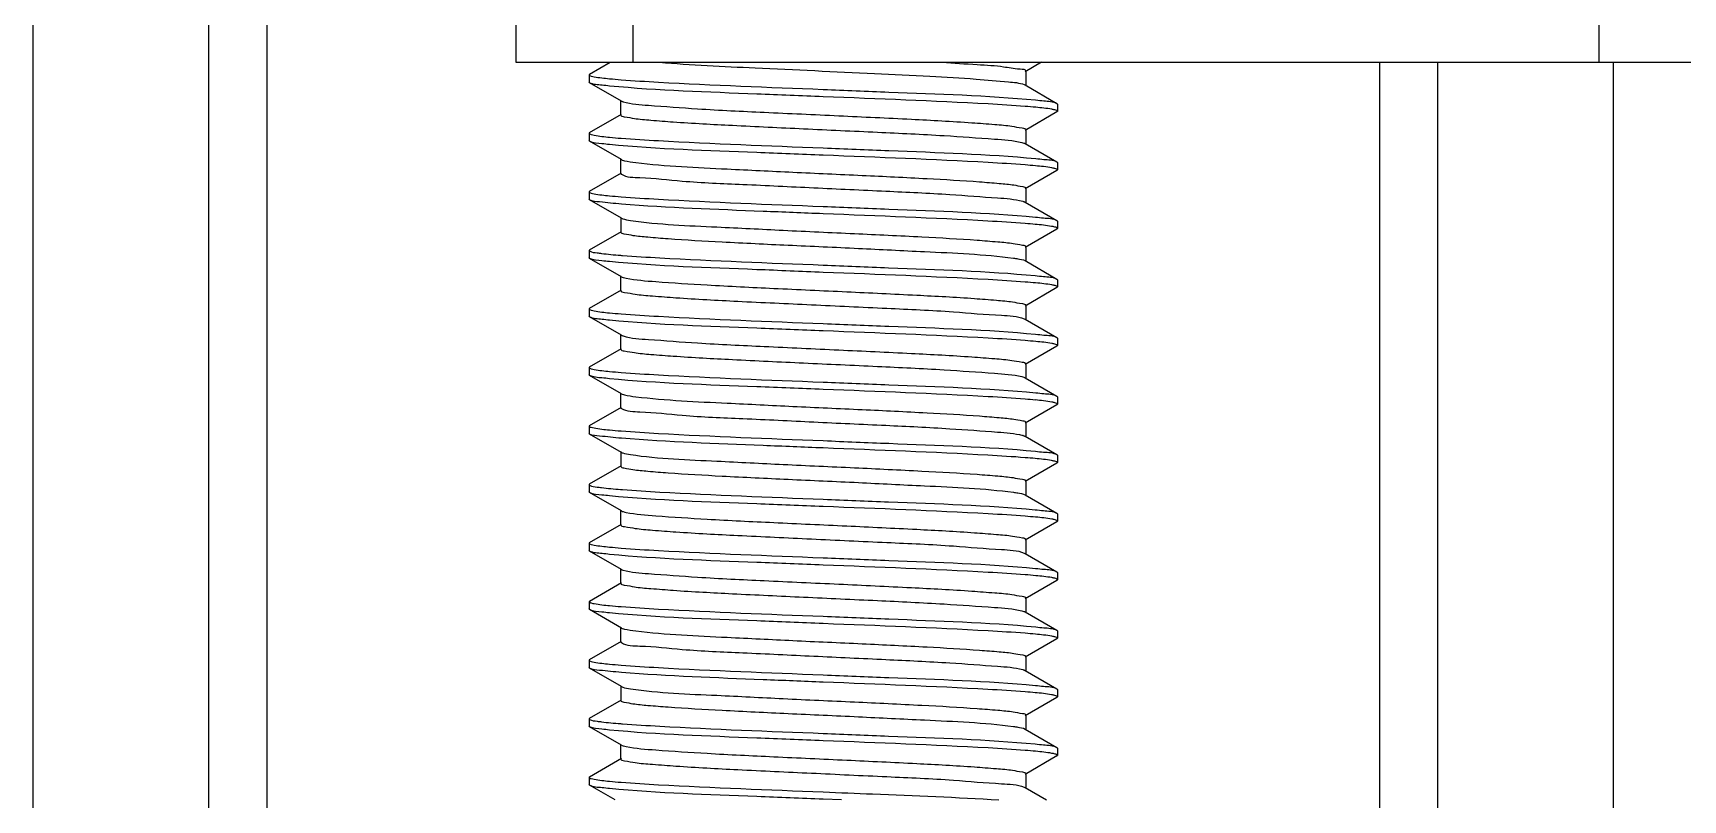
# Model space of a CAD drawing. Extents: x 1031190 to 1725648, y 733081 to 1571294.
# Drawn here: x 1156723.5 to 1157184.5, y 1235524.9 to 1235739.2 of the extents above; entities that cross this region are included whole.
import ezdxf

# ---------------------------------------------------------------- set-up
doc = ezdxf.new("R2010")
doc.units = 0
doc.header["$LTSCALE"] = 1000
doc.header["$MEASUREMENT"] = 0

msp = doc.modelspace()

# ---------------------------------------------------------------- linework, layer by layer
for p, q in [((1156858.43, 1238445.87), (1156858.43, 1235730.96)), ((1156891.14, 1238445.87), (1156891.14, 1235730.96)), ((1157161, 1238445.87), (1157161, 1235730.96)), ((1156788.92, 1235403.86), (1156788.92, 1236292.77)), ((1156723.5, 1236051.14), (1156723.5, 1235437.38)), ((1156772.57, 1236051.14), (1156772.57, 1235437.38)), ((1156858.43, 1235730.96), (1157193.71, 1235730.96)), ((1156879.03, 1235727.67), (1156884.73, 1235730.96)), ((1157005.28, 1235730.96), (1157000.69, 1235728.3)), ((1157099.67, 1235730.96), (1157099.67, 1235403.86)), ((1157116.02, 1235437.38), (1157116.02, 1235730.96)), ((1157165.09, 1235437.38), (1157165.09, 1235730.96)), ((1156879.03, 1235727.67), (1156878.88, 1235727.49)), ((1156878.88, 1235727.49), (1156878.88, 1235725.44)), ((1156879.03, 1235725.26), (1156878.88, 1235725.44)), ((1156887.91, 1235720.12), (1156879.03, 1235725.26)), ((1157000.48, 1235724.72), (1157000.69, 1235724.63)), ((1157000.69, 1235724.63), (1157009.56, 1235719.49)), ((1157000.86, 1235728.51), (1157000.86, 1235724.42)), ((1156887.73, 1235716.24), (1156887.73, 1235720.33)), ((1157009.56, 1235719.49), (1157009.72, 1235719.31)), ((1157009.72, 1235719.31), (1157009.72, 1235717.26)), ((1156879.03, 1235711.31), (1156887.91, 1235716.45)), ((1157009.56, 1235717.09), (1157000.69, 1235711.95)), ((1157009.56, 1235717.09), (1157009.72, 1235717.27)), ((1156879.03, 1235711.31), (1156878.88, 1235711.13)), ((1156878.88, 1235711.13), (1156878.88, 1235709.09)), ((1157000.86, 1235712.15), (1157000.86, 1235708.06)), ((1156879.03, 1235708.91), (1156878.88, 1235709.09)), ((1156887.91, 1235703.77), (1156879.03, 1235708.91)), ((1157000.69, 1235708.27), (1157009.56, 1235703.13)), ((1156887.73, 1235699.89), (1156887.73, 1235703.98)), ((1156887.91, 1235703.77), (1156888.16, 1235703.66)), ((1157009.56, 1235703.13), (1157009.72, 1235702.95)), ((1157009.56, 1235700.73), (1157009.72, 1235700.91)), ((1157009.72, 1235702.95), (1157009.72, 1235700.91)), ((1156879.03, 1235694.96), (1156887.91, 1235700.09)), ((1157009.56, 1235700.73), (1157000.69, 1235695.59)), ((1156879.03, 1235694.96), (1156878.88, 1235694.78)), ((1156878.88, 1235694.78), (1156878.88, 1235692.73)), ((1156879.03, 1235692.55), (1156878.88, 1235692.73)), ((1156887.91, 1235687.41), (1156879.03, 1235692.55)), ((1157000.69, 1235691.92), (1157009.56, 1235686.78)), ((1157000.86, 1235695.8), (1157000.86, 1235691.71)), ((1156887.73, 1235687.62), (1156887.73, 1235683.53)), ((1156879.03, 1235678.6), (1156887.91, 1235683.74)), ((1157009.56, 1235684.37), (1157000.69, 1235679.24)), ((1157009.56, 1235686.78), (1157009.72, 1235686.6)), ((1157009.56, 1235684.37), (1157009.72, 1235684.56)), ((1157009.72, 1235686.6), (1157009.72, 1235684.55)), ((1156879.03, 1235678.6), (1156878.88, 1235678.42)), ((1156878.88, 1235678.42), (1156878.88, 1235676.38)), ((1157000.86, 1235679.44), (1157000.86, 1235675.35)), ((1156879.03, 1235676.2), (1156878.88, 1235676.38)), ((1156887.91, 1235671.06), (1156879.03, 1235676.2)), ((1157000.69, 1235675.56), (1157009.56, 1235670.42)), ((1156887.73, 1235667.18), (1156887.73, 1235671.27)), ((1157009.56, 1235670.42), (1157009.72, 1235670.24)), ((1157009.72, 1235670.24), (1157009.72, 1235668.2)), ((1156879.03, 1235662.24), (1156887.91, 1235667.38)), ((1157009.56, 1235668.02), (1157000.69, 1235662.88)), ((1157009.56, 1235668.02), (1157009.72, 1235668.2)), ((1156879.03, 1235662.24), (1156878.88, 1235662.07)), ((1156878.88, 1235662.07), (1156878.88, 1235660.02)), ((1156879.03, 1235659.84), (1156878.88, 1235660.02)), ((1156887.91, 1235654.7), (1156879.03, 1235659.84)), ((1157000.86, 1235663.09), (1157000.86, 1235659)), ((1156887.73, 1235650.82), (1156887.73, 1235654.91)), ((1157000.48, 1235659.3), (1157000.69, 1235659.21)), ((1157000.69, 1235659.21), (1157009.56, 1235654.07)), ((1156879.03, 1235645.89), (1156887.91, 1235651.03)), ((1157009.56, 1235651.66), (1157000.69, 1235646.53)), ((1157009.56, 1235654.07), (1157009.72, 1235653.89)), ((1157009.56, 1235651.66), (1157009.72, 1235651.85)), ((1157009.72, 1235653.89), (1157009.72, 1235651.84)), ((1156879.03, 1235645.89), (1156878.88, 1235645.71)), ((1156878.88, 1235645.71), (1156878.88, 1235643.67)), ((1157000.86, 1235646.73), (1157000.86, 1235642.64)), ((1156879.03, 1235643.49), (1156878.88, 1235643.67)), ((1156887.91, 1235638.35), (1156879.03, 1235643.49)), ((1157000.69, 1235642.85), (1157009.56, 1235637.71)), ((1156887.73, 1235634.47), (1156887.73, 1235638.56)), ((1156887.91, 1235638.35), (1156888.16, 1235638.24)), ((1157009.56, 1235637.71), (1157009.72, 1235637.53)), ((1157009.72, 1235637.53), (1157009.72, 1235635.49)), ((1156879.03, 1235629.53), (1156887.91, 1235634.67)), ((1157009.56, 1235635.31), (1157000.69, 1235630.17)), ((1157009.56, 1235635.31), (1157009.72, 1235635.49)), ((1156879.03, 1235629.53), (1156878.88, 1235629.36)), ((1156878.88, 1235629.36), (1156878.88, 1235627.31)), ((1156879.03, 1235627.13), (1156878.88, 1235627.31)), ((1156887.91, 1235621.99), (1156879.03, 1235627.13)), ((1157000.86, 1235630.38), (1157000.86, 1235626.29)), ((1157000.69, 1235626.5), (1157009.56, 1235621.36)), ((1156879.03, 1235613.18), (1156887.91, 1235618.32)), ((1156887.73, 1235622.2), (1156887.73, 1235618.11)), ((1157009.56, 1235618.95), (1157000.69, 1235613.82)), ((1157009.56, 1235621.36), (1157009.72, 1235621.18)), ((1157009.56, 1235618.95), (1157009.72, 1235619.13)), ((1157009.72, 1235621.18), (1157009.72, 1235619.13)), ((1157000.86, 1235614.02), (1157000.86, 1235609.93)), ((1156879.03, 1235613.18), (1156878.88, 1235613)), ((1156878.88, 1235613), (1156878.88, 1235610.96)), ((1156879.03, 1235610.78), (1156878.88, 1235610.96)), ((1156887.91, 1235605.64), (1156879.03, 1235610.78)), ((1157000.69, 1235610.14), (1157009.56, 1235605)), ((1156887.73, 1235601.76), (1156887.73, 1235605.85)), ((1157009.56, 1235605), (1157009.72, 1235604.82)), ((1157009.72, 1235604.82), (1157009.72, 1235602.78)), ((1156879.03, 1235596.82), (1156887.91, 1235601.96)), ((1157009.56, 1235602.6), (1157000.69, 1235597.46)), ((1157009.56, 1235602.6), (1157009.72, 1235602.78)), ((1156879.03, 1235596.82), (1156878.88, 1235596.65)), ((1156878.88, 1235596.65), (1156878.88, 1235594.6)), ((1157000.86, 1235597.67), (1157000.86, 1235593.58)), ((1156879.03, 1235594.42), (1156878.88, 1235594.6)), ((1156887.91, 1235589.28), (1156879.03, 1235594.42)), ((1157000.48, 1235593.88), (1157000.69, 1235593.79)), ((1157000.69, 1235593.79), (1157009.56, 1235588.65)), ((1156887.73, 1235585.4), (1156887.73, 1235589.49)), ((1157009.56, 1235586.24), (1157000.69, 1235581.11)), ((1157009.56, 1235588.65), (1157009.72, 1235588.47)), ((1157009.56, 1235586.24), (1157009.72, 1235586.42)), ((1157009.72, 1235588.47), (1157009.72, 1235586.42)), ((1156879.03, 1235580.47), (1156887.91, 1235585.61)), ((1157000.86, 1235581.31), (1157000.86, 1235577.22)), ((1156879.03, 1235580.47), (1156878.88, 1235580.29)), ((1156878.88, 1235580.29), (1156878.88, 1235578.25)), ((1156879.03, 1235578.07), (1156878.88, 1235578.25)), ((1156887.91, 1235572.93), (1156879.03, 1235578.07)), ((1157000.69, 1235577.43), (1157009.56, 1235572.29)), ((1156887.73, 1235569.05), (1156887.73, 1235573.14)), ((1156887.91, 1235572.93), (1156888.16, 1235572.81)), ((1157009.56, 1235572.29), (1157009.72, 1235572.11)), ((1157009.72, 1235572.11), (1157009.72, 1235570.07)), ((1156879.03, 1235564.11), (1156887.91, 1235569.25)), ((1157009.56, 1235569.89), (1157000.69, 1235564.75)), ((1157009.56, 1235569.89), (1157009.72, 1235570.07)), ((1156879.03, 1235564.11), (1156878.88, 1235563.94)), ((1156878.88, 1235563.94), (1156878.88, 1235561.89)), ((1157000.86, 1235564.96), (1157000.86, 1235560.87)), ((1156879.03, 1235561.71), (1156878.88, 1235561.89)), ((1156887.91, 1235556.57), (1156879.03, 1235561.71)), ((1157000.69, 1235561.08), (1157009.56, 1235555.94)), ((1156887.73, 1235556.78), (1156887.73, 1235552.69)), ((1157009.56, 1235553.53), (1157000.69, 1235548.4)), ((1157009.56, 1235555.94), (1157009.72, 1235555.76)), ((1157009.56, 1235553.53), (1157009.72, 1235553.71)), ((1157009.72, 1235555.76), (1157009.72, 1235553.71)), ((1156879.03, 1235547.76), (1156887.91, 1235552.9)), ((1156879.03, 1235547.76), (1156878.88, 1235547.58)), ((1156878.88, 1235547.58), (1156878.88, 1235545.54)), ((1156879.03, 1235545.36), (1156878.88, 1235545.54)), ((1156887.91, 1235540.22), (1156879.03, 1235545.36)), ((1157000.69, 1235544.72), (1157009.56, 1235539.58)), ((1157000.86, 1235548.6), (1157000.86, 1235544.51)), ((1156887.73, 1235536.34), (1156887.73, 1235540.43)), ((1157009.56, 1235539.58), (1157009.72, 1235539.4)), ((1156879.03, 1235531.4), (1156887.91, 1235536.54)), ((1157009.56, 1235537.18), (1157000.69, 1235532.04)), ((1157009.56, 1235537.18), (1157009.72, 1235537.36)), ((1157009.72, 1235539.4), (1157009.72, 1235537.36)), ((1156879.03, 1235531.4), (1156878.88, 1235531.23)), ((1156878.88, 1235531.23), (1156878.88, 1235529.18)), ((1157000.86, 1235532.25), (1157000.86, 1235528.16)), ((1156879.03, 1235529), (1156878.88, 1235529.18)), ((1156886.14, 1235524.89), (1156879.03, 1235529)), ((1157000.48, 1235528.46), (1157000.69, 1235528.37)), ((1157000.69, 1235528.37), (1157006.69, 1235524.89)), ((1156949.41, 1235524.89), (1156944.3, 1235525.09))]:
    msp.add_line(p, q)
for centre, radius, start, end in [((1156901.47, 1235901.66), 176.08, 264.4922, 265.5586), ((1156986.42, 1235534.79), 184.41, 84.6378, 85.5439), ((1156901.55, 1235886.22), 177, 264.5118, 265.5533), ((1156986.26, 1235516.54), 186.31, 84.669, 85.543), ((1156901.45, 1235868.73), 175.86, 264.491, 265.556), ((1156998.41, 1235686.13), 6.24, 73.8589, 74.9069), ((1156986.18, 1235499.14), 187.36, 84.6853, 85.5419), ((1156907.48, 1235926.42), 250.15, 265.4503, 265.5766), ((1156986.4, 1235485.42), 184.71, 84.6443, 85.543), ((1156901.47, 1235836.24), 176.08, 264.4922, 265.5586), ((1156986.42, 1235469.37), 184.41, 84.6378, 85.5439), ((1156901.55, 1235820.8), 177, 264.5118, 265.5533), ((1156986.26, 1235451.12), 186.31, 84.669, 85.543), ((1156901.45, 1235803.31), 175.86, 264.491, 265.556), ((1156998.41, 1235620.71), 6.24, 73.8589, 74.9069), ((1156986.18, 1235433.72), 187.36, 84.6853, 85.5419), ((1156907.48, 1235861), 250.15, 265.4503, 265.5766), ((1156986.4, 1235420), 184.71, 84.6443, 85.543), ((1156901.47, 1235770.82), 176.08, 264.4922, 265.5586), ((1156986.42, 1235403.95), 184.41, 84.6378, 85.5439), ((1156901.55, 1235755.38), 177, 264.5118, 265.5533), ((1156986.26, 1235385.7), 186.31, 84.669, 85.543), ((1156901.45, 1235737.89), 175.86, 264.491, 265.556), ((1156998.41, 1235555.29), 6.24, 73.8589, 74.9069), ((1156986.18, 1235368.3), 187.36, 84.6853, 85.5419), ((1156907.48, 1235795.58), 250.15, 265.4503, 265.5766), ((1156986.4, 1235354.58), 184.71, 84.6443, 85.543), ((1156901.47, 1235705.4), 176.08, 264.4922, 265.5586)]:
    msp.add_arc(centre, radius, start, end)
for points, knots in [([(1156898.52, 1235730.96), (1156907.41, 1235730.27), (1156927.45, 1235729.27), (1156952.67, 1235728.16), (1156973.23, 1235727.11), (1156985.75, 1235726.47), (1156994.47, 1235725.6), (1156999.08, 1235725.28), (1157000.48, 1235724.72)], [0, 0, 0, 0, 0.261947, 0.58881, 0.740857, 0.866927, 0.955861, 1, 1, 1, 1]), ([(1156977.53, 1235730.96), (1156980.79, 1235730.78), (1156986.34, 1235730.37), (1156994.15, 1235729.99), (1156997.72, 1235729.12), (1157000.86, 1235729.07), (1157000.86, 1235728.51)], [0, 0, 0, 0, 0.416017, 0.731219, 0.928612, 1, 1, 1, 1]), ([(1156878.88, 1235727.49), (1156878.88, 1235727.41), (1156879.12, 1235727.23), (1156879.33, 1235727.17), (1156879.49, 1235727.13)], [0, 0, 0, 0, 0.322656, 1, 1, 1, 1]), ([(1156884.62, 1235724.34), (1156883.91, 1235724.41), (1156882.06, 1235724.67), (1156880.05, 1235724.67), (1156879.03, 1235725.26)], [0, 0, 0, 0, 0.378132, 1, 1, 1, 1]), ([(1156879.49, 1235727.13), (1156879.75, 1235727.05), (1156881.43, 1235726.7), (1156883.14, 1235726.53), (1156884.57, 1235726.39)], [0, 0, 0, 0, 0.159145, 1, 1, 1, 1]), ([(1156944.3, 1235721.35), (1156938.12, 1235721.6), (1156918.22, 1235722.45), (1156898.29, 1235723.01), (1156884.62, 1235724.34)], [0, 0, 0, 0, 0.310323, 1, 1, 1, 1]), ([(1156887.84, 1235726.11), (1156891.3, 1235725.83), (1156910.11, 1235724.7), (1156928.94, 1235724.01), (1156944.3, 1235723.4)], [0, 0, 0, 0, 0.184477, 1, 1, 1, 1]), ([(1156887.91, 1235720.12), (1156887.97, 1235720.08), (1156888.14, 1235720.01), (1156888.31, 1235719.96), (1156888.41, 1235719.93)], [0, 0, 0, 0, 0.430479, 1, 1, 1, 1]), ([(1156888.41, 1235719.93), (1156890.68, 1235719.25), (1156897.71, 1235718.84), (1156910.79, 1235717.79), (1156928.57, 1235716.98), (1156948.49, 1235716.05), (1156967.78, 1235715.14), (1156982.41, 1235714.38), (1156991.58, 1235713.66), (1156996.58, 1235713.27), (1156998.94, 1235712.74), (1157000.86, 1235712.52), (1157000.86, 1235712.15)], [0, 0, 0, 0, 0.062951, 0.18524, 0.350271, 0.535399, 0.715185, 0.864922, 0.92187, 0.964113, 0.990297, 1, 1, 1, 1]), ([(1156944.3, 1235723.4), (1156950.41, 1235723.15), (1156970.19, 1235722.31), (1156990.01, 1235721.73), (1157003.64, 1235720.44)], [0, 0, 0, 0, 0.308852, 1, 1, 1, 1]), ([(1157000.75, 1235718.64), (1156997.29, 1235718.92), (1156978.48, 1235720.05), (1156959.65, 1235720.74), (1156944.3, 1235721.35)], [0, 0, 0, 0, 0.18453, 1, 1, 1, 1]), ([(1157003.64, 1235720.44), (1157004.4, 1235720.37), (1157006.35, 1235720.09), (1157008.49, 1235720.11), (1157009.56, 1235719.49)], [0, 0, 0, 0, 0.37931, 1, 1, 1, 1]), ([(1156887.73, 1235716.24), (1156887.73, 1235715.89), (1156889.61, 1235715.66), (1156891.9, 1235715.14), (1156896.78, 1235714.75), (1156905.74, 1235714.04), (1156920.07, 1235713.29), (1156939.05, 1235712.39), (1156958.79, 1235711.48), (1156976.58, 1235710.65), (1156990, 1235709.68), (1156997.3, 1235709.17), (1156999.8, 1235708.57)], [0, 0, 0, 0, 0.00951, 0.035123, 0.076469, 0.132247, 0.279239, 0.456494, 0.640275, 0.805971, 0.931424, 1, 1, 1, 1]), ([(1157008.98, 1235717.66), (1157008.69, 1235717.73), (1157006.94, 1235718.08), (1157005.15, 1235718.25), (1157003.66, 1235718.39)], [0, 0, 0, 0, 0.163145, 1, 1, 1, 1]), ([(1157009.72, 1235717.27), (1157009.71, 1235717.36), (1157009.41, 1235717.54), (1157009.17, 1235717.61), (1157008.98, 1235717.66)], [0, 0, 0, 0, 0.315061, 1, 1, 1, 1]), ([(1156878.88, 1235711.13), (1156878.88, 1235711.05), (1156879.13, 1235710.88), (1156879.34, 1235710.82), (1156879.5, 1235710.77)], [0, 0, 0, 0, 0.322005, 1, 1, 1, 1]), ([(1156879.5, 1235710.77), (1156879.77, 1235710.69), (1156881.46, 1235710.34), (1156883.18, 1235710.17), (1156884.62, 1235710.03)], [0, 0, 0, 0, 0.159397, 1, 1, 1, 1]), ([(1156884.57, 1235707.99), (1156883.86, 1235708.06), (1156882.04, 1235708.32), (1156880.04, 1235708.32), (1156879.03, 1235708.91)], [0, 0, 0, 0, 0.377931, 1, 1, 1, 1]), ([(1156944.3, 1235705), (1156938.11, 1235705.24), (1156918.2, 1235706.1), (1156898.25, 1235706.66), (1156884.57, 1235707.99)], [0, 0, 0, 0, 0.310595, 1, 1, 1, 1]), ([(1156887.82, 1235709.75), (1156891.29, 1235709.48), (1156910.1, 1235708.34), (1156928.94, 1235707.65), (1156944.3, 1235707.04)], [0, 0, 0, 0, 0.184455, 1, 1, 1, 1]), ([(1156944.3, 1235707.04), (1156950.41, 1235706.8), (1156970.2, 1235705.95), (1156990.03, 1235705.37), (1157003.66, 1235704.08)], [0, 0, 0, 0, 0.308927, 1, 1, 1, 1]), ([(1156999.8, 1235708.57), (1156999.98, 1235708.53), (1157000.28, 1235708.45), (1157000.58, 1235708.33), (1157000.68, 1235708.27)], [0, 0, 0, 0, 0.59312, 1, 1, 1, 1]), ([(1156888.16, 1235703.66), (1156888.35, 1235703.58), (1156889.59, 1235703.25), (1156890.86, 1235703.1), (1156891.93, 1235702.97)], [0, 0, 0, 0, 0.158312, 1, 1, 1, 1]), ([(1156891.93, 1235702.97), (1156900.4, 1235701.94), (1156915.07, 1235701.32), (1156936.15, 1235700.24), (1156954.78, 1235699.42), (1156972.13, 1235698.56), (1156984.99, 1235697.85), (1156992.94, 1235697.19), (1156997.2, 1235696.82), (1156999.24, 1235696.36), (1157000.86, 1235696.11), (1157000.86, 1235695.8)], [0, 0, 0, 0, 0.234088, 0.402448, 0.579889, 0.745639, 0.880314, 0.930897, 0.968237, 0.991317, 1, 1, 1, 1]), ([(1157000.74, 1235702.29), (1156997.28, 1235702.56), (1156978.47, 1235703.7), (1156959.65, 1235704.39), (1156944.3, 1235705)], [0, 0, 0, 0, 0.184554, 1, 1, 1, 1]), ([(1157009.04, 1235701.28), (1157008.76, 1235701.36), (1157006.95, 1235701.73), (1157005.11, 1235701.9), (1157003.57, 1235702.05)], [0, 0, 0, 0, 0.159617, 1, 1, 1, 1]), ([(1157003.66, 1235704.08), (1157004.41, 1235704.01), (1157006.36, 1235703.74), (1157008.49, 1235703.75), (1157009.56, 1235703.13)], [0, 0, 0, 0, 0.379296, 1, 1, 1, 1]), ([(1157009.72, 1235700.91), (1157009.72, 1235700.99), (1157009.44, 1235701.17), (1157009.21, 1235701.24), (1157009.04, 1235701.28)], [0, 0, 0, 0, 0.317967, 1, 1, 1, 1]), ([(1156887.73, 1235699.89), (1156887.73, 1235699.85), (1156887.78, 1235699.76), (1156887.85, 1235699.71), (1156887.9, 1235699.69)], [0, 0, 0, 0, 0.402304, 1, 1, 1, 1]), ([(1156887.9, 1235699.69), (1156889.41, 1235698.79), (1156895.47, 1235698.83), (1156906.5, 1235697.46), (1156922.83, 1235696.86), (1156941.75, 1235695.9), (1156961.05, 1235695.02), (1156978.19, 1235694.21), (1156990.9, 1235693.23), (1156997.76, 1235692.77), (1157000.03, 1235692.16)], [0, 0, 0, 0, 0.046973, 0.152409, 0.303029, 0.479455, 0.658932, 0.818305, 0.937036, 1, 1, 1, 1]), ([(1156878.88, 1235694.78), (1156878.88, 1235694.7), (1156879.11, 1235694.53), (1156879.31, 1235694.47), (1156879.46, 1235694.43)], [0, 0, 0, 0, 0.324871, 1, 1, 1, 1]), ([(1156887.91, 1235691.35), (1156885.87, 1235691.51), (1156882.98, 1235691.91), (1156879.85, 1235692.08), (1156879.03, 1235692.55)], [0, 0, 0, 0, 0.683734, 1, 1, 1, 1]), ([(1156879.46, 1235694.43), (1156879.72, 1235694.35), (1156881.41, 1235693.99), (1156883.13, 1235693.82), (1156884.57, 1235693.68)], [0, 0, 0, 0, 0.157623, 1, 1, 1, 1]), ([(1156887.82, 1235693.4), (1156891.29, 1235693.13), (1156910.1, 1235691.99), (1156928.94, 1235691.3), (1156944.3, 1235690.69)], [0, 0, 0, 0, 0.184436, 1, 1, 1, 1]), ([(1157000.14, 1235692.12), (1157000.25, 1235692.09), (1157000.43, 1235692.04), (1157000.61, 1235691.96), (1157000.68, 1235691.92)], [0, 0, 0, 0, 0.572041, 1, 1, 1, 1]), ([(1156944.3, 1235688.64), (1156938.7, 1235688.87), (1156919.9, 1235689.64), (1156901.08, 1235690.31), (1156887.91, 1235691.35)], [0, 0, 0, 0, 0.297863, 1, 1, 1, 1]), ([(1156887.91, 1235687.41), (1156888.02, 1235687.35), (1156888.84, 1235687.05), (1156889.7, 1235686.92), (1156890.43, 1235686.81)], [0, 0, 0, 0, 0.147905, 1, 1, 1, 1]), ([(1156944.3, 1235690.69), (1156950.4, 1235690.44), (1156970.16, 1235689.6), (1156989.96, 1235689.02), (1157003.57, 1235687.74)], [0, 0, 0, 0, 0.308576, 1, 1, 1, 1]), ([(1157000.74, 1235685.93), (1156997.27, 1235686.21), (1156978.47, 1235687.34), (1156959.64, 1235688.03), (1156944.3, 1235688.64)], [0, 0, 0, 0, 0.184575, 1, 1, 1, 1]), ([(1157003.57, 1235687.74), (1157004.34, 1235687.66), (1157006.31, 1235687.39), (1157008.48, 1235687.41), (1157009.56, 1235686.78)], [0, 0, 0, 0, 0.37952, 1, 1, 1, 1]), ([(1156887.73, 1235683.53), (1156887.73, 1235683.21), (1156889.4, 1235682.97), (1156891.49, 1235682.5), (1156895.88, 1235682.12), (1156904.02, 1235681.45), (1156917.18, 1235680.73), (1156934.86, 1235679.86), (1156953.73, 1235679.04), (1156974.72, 1235677.93), (1156989.21, 1235677.37), (1156997.45, 1235676.26)], [0, 0, 0, 0, 0.00884, 0.032379, 0.070466, 0.122006, 0.258971, 0.426878, 0.605536, 0.773444, 1, 1, 1, 1]), ([(1156890.43, 1235686.81), (1156898.42, 1235685.61), (1156912.72, 1235685.13), (1156933.58, 1235683.99), (1156952.69, 1235683.16), (1156970.7, 1235682.28), (1156984.15, 1235681.55), (1156992.5, 1235680.88), (1156997, 1235680.5), (1156999.14, 1235680.01), (1157000.87, 1235679.78), (1157000.86, 1235679.44)], [0, 0, 0, 0, 0.218787, 0.386207, 0.566108, 0.736243, 0.875583, 0.928118, 0.966979, 0.991, 1, 1, 1, 1]), ([(1157008.96, 1235684.95), (1157008.67, 1235685.03), (1157006.88, 1235685.38), (1157005.05, 1235685.55), (1157003.53, 1235685.7)], [0, 0, 0, 0, 0.163234, 1, 1, 1, 1]), ([(1157009.72, 1235684.56), (1157009.71, 1235684.65), (1157009.4, 1235684.84), (1157009.15, 1235684.9), (1157008.96, 1235684.95)], [0, 0, 0, 0, 0.313847, 1, 1, 1, 1]), ([(1156878.88, 1235678.42), (1156878.88, 1235678.35), (1156879.63, 1235677.8), (1156880.39, 1235677.85), (1156881.1, 1235677.74)], [0, 0, 0, 0, 0.093121, 1, 1, 1, 1]), ([(1156884.57, 1235675.28), (1156883.87, 1235675.35), (1156882.04, 1235675.61), (1156880.04, 1235675.61), (1156879.03, 1235676.2)], [0, 0, 0, 0, 0.377935, 1, 1, 1, 1]), ([(1156881.1, 1235677.74), (1156881.51, 1235677.68), (1156883.68, 1235677.39), (1156885.87, 1235677.2), (1156887.63, 1235677.06)], [0, 0, 0, 0, 0.190828, 1, 1, 1, 1]), ([(1156944.3, 1235672.29), (1156938.11, 1235672.53), (1156918.2, 1235673.39), (1156898.25, 1235673.95), (1156884.57, 1235675.28)], [0, 0, 0, 0, 0.310578, 1, 1, 1, 1]), ([(1156888.18, 1235677.02), (1156891.66, 1235676.75), (1156910.35, 1235675.62), (1156929.06, 1235674.94), (1156944.3, 1235674.33)], [0, 0, 0, 0, 0.18595, 1, 1, 1, 1]), ([(1156944.3, 1235674.33), (1156950.39, 1235674.09), (1156970.14, 1235673.25), (1156989.92, 1235672.66), (1157003.53, 1235671.38)], [0, 0, 0, 0, 0.308379, 1, 1, 1, 1]), ([(1156997.45, 1235676.26), (1156997.85, 1235676.21), (1156998.93, 1235676.03), (1157000.07, 1235675.91), (1157000.69, 1235675.56)], [0, 0, 0, 0, 0.360643, 1, 1, 1, 1]), ([(1156887.91, 1235671.06), (1156888.07, 1235670.97), (1156888.52, 1235670.82), (1156888.97, 1235670.72), (1156889.25, 1235670.66)], [0, 0, 0, 0, 0.388593, 1, 1, 1, 1]), ([(1156889.25, 1235670.66), (1156891.96, 1235670.12), (1156899.53, 1235669.55), (1156913.25, 1235668.63), (1156931.05, 1235667.79), (1156950.59, 1235666.89), (1156969.25, 1235666), (1156983.29, 1235665.26), (1156992.05, 1235664.56), (1156996.8, 1235664.17), (1156999.04, 1235663.67), (1157000.86, 1235663.44), (1157000.86, 1235663.09)], [0, 0, 0, 0, 0.074051, 0.202548, 0.368862, 0.551322, 0.726125, 0.870472, 0.925123, 0.96561, 0.990669, 1, 1, 1, 1]), ([(1157000.75, 1235669.58), (1156997.29, 1235669.85), (1156978.48, 1235670.99), (1156959.65, 1235671.68), (1156944.3, 1235672.29)], [0, 0, 0, 0, 0.184524, 1, 1, 1, 1]), ([(1157003.53, 1235671.38), (1157004.3, 1235671.31), (1157006.29, 1235671.03), (1157008.47, 1235671.06), (1157009.56, 1235670.42)], [0, 0, 0, 0, 0.379704, 1, 1, 1, 1]), ([(1157009.06, 1235668.57), (1157008.78, 1235668.65), (1157006.99, 1235669.01), (1157005.17, 1235669.19), (1157003.64, 1235669.33)], [0, 0, 0, 0, 0.159226, 1, 1, 1, 1]), ([(1156887.73, 1235667.18), (1156887.73, 1235666.8), (1156889.71, 1235666.59), (1156892.12, 1235666.04), (1156897.24, 1235665.65), (1156906.62, 1235664.92), (1156921.55, 1235664.15), (1156941.16, 1235663.24), (1156961.24, 1235662.27), (1156979, 1235661.53), (1156991.67, 1235660.32), (1156998.48, 1235660.1), (1157000.48, 1235659.3)], [0, 0, 0, 0, 0.009911, 0.036684, 0.079861, 0.138026, 0.290611, 0.473012, 0.659513, 0.823824, 0.942824, 1, 1, 1, 1]), ([(1157009.72, 1235668.2), (1157009.72, 1235668.28), (1157009.45, 1235668.46), (1157009.23, 1235668.52), (1157009.06, 1235668.57)], [0, 0, 0, 0, 0.318631, 1, 1, 1, 1]), ([(1156878.88, 1235662.07), (1156878.88, 1235661.99), (1156879.12, 1235661.81), (1156879.33, 1235661.75), (1156879.49, 1235661.71)], [0, 0, 0, 0, 0.322656, 1, 1, 1, 1]), ([(1156884.62, 1235658.92), (1156883.91, 1235658.99), (1156882.06, 1235659.25), (1156880.05, 1235659.25), (1156879.03, 1235659.84)], [0, 0, 0, 0, 0.378132, 1, 1, 1, 1]), ([(1156879.49, 1235661.71), (1156879.75, 1235661.63), (1156881.43, 1235661.28), (1156883.14, 1235661.11), (1156884.57, 1235660.97)], [0, 0, 0, 0, 0.159145, 1, 1, 1, 1]), ([(1156887.84, 1235660.69), (1156891.3, 1235660.41), (1156910.11, 1235659.28), (1156928.94, 1235658.59), (1156944.3, 1235657.98)], [0, 0, 0, 0, 0.184477, 1, 1, 1, 1]), ([(1156944.3, 1235655.93), (1156938.12, 1235656.18), (1156918.22, 1235657.03), (1156898.29, 1235657.59), (1156884.62, 1235658.92)], [0, 0, 0, 0, 0.310323, 1, 1, 1, 1]), ([(1156944.3, 1235657.98), (1156950.41, 1235657.73), (1156970.19, 1235656.89), (1156990.01, 1235656.31), (1157003.64, 1235655.02)], [0, 0, 0, 0, 0.308852, 1, 1, 1, 1]), ([(1157000.75, 1235653.22), (1156997.29, 1235653.5), (1156978.48, 1235654.63), (1156959.65, 1235655.32), (1156944.3, 1235655.93)], [0, 0, 0, 0, 0.18453, 1, 1, 1, 1]), ([(1157003.64, 1235655.02), (1157004.4, 1235654.95), (1157006.35, 1235654.67), (1157008.49, 1235654.69), (1157009.56, 1235654.07)], [0, 0, 0, 0, 0.37931, 1, 1, 1, 1]), ([(1156887.73, 1235650.82), (1156887.73, 1235650.47), (1156889.61, 1235650.24), (1156891.9, 1235649.72), (1156896.78, 1235649.33), (1156905.74, 1235648.62), (1156920.07, 1235647.87), (1156939.05, 1235646.97), (1156958.79, 1235646.06), (1156976.58, 1235645.23), (1156990, 1235644.26), (1156997.3, 1235643.75), (1156999.8, 1235643.15)], [0, 0, 0, 0, 0.00951, 0.035123, 0.076469, 0.132247, 0.279239, 0.456494, 0.640275, 0.805971, 0.931424, 1, 1, 1, 1]), ([(1156887.91, 1235654.7), (1156887.97, 1235654.66), (1156888.14, 1235654.59), (1156888.31, 1235654.54), (1156888.41, 1235654.51)], [0, 0, 0, 0, 0.430479, 1, 1, 1, 1]), ([(1156888.41, 1235654.51), (1156890.68, 1235653.83), (1156897.71, 1235653.42), (1156910.79, 1235652.37), (1156928.57, 1235651.56), (1156948.49, 1235650.63), (1156967.78, 1235649.72), (1156982.41, 1235648.96), (1156991.58, 1235648.24), (1156996.58, 1235647.85), (1156998.94, 1235647.32), (1157000.86, 1235647.1), (1157000.86, 1235646.73)], [0, 0, 0, 0, 0.062951, 0.18524, 0.350271, 0.535399, 0.715185, 0.864922, 0.92187, 0.964113, 0.990297, 1, 1, 1, 1]), ([(1157008.98, 1235652.24), (1157008.69, 1235652.31), (1157006.94, 1235652.66), (1157005.15, 1235652.83), (1157003.66, 1235652.97)], [0, 0, 0, 0, 0.163145, 1, 1, 1, 1]), ([(1157009.72, 1235651.85), (1157009.71, 1235651.94), (1157009.41, 1235652.12), (1157009.17, 1235652.19), (1157008.98, 1235652.24)], [0, 0, 0, 0, 0.315061, 1, 1, 1, 1]), ([(1156878.88, 1235645.71), (1156878.88, 1235645.63), (1156879.13, 1235645.46), (1156879.34, 1235645.4), (1156879.5, 1235645.35)], [0, 0, 0, 0, 0.322005, 1, 1, 1, 1]), ([(1156884.57, 1235642.57), (1156883.86, 1235642.64), (1156882.04, 1235642.9), (1156880.04, 1235642.9), (1156879.03, 1235643.49)], [0, 0, 0, 0, 0.377931, 1, 1, 1, 1]), ([(1156879.5, 1235645.35), (1156879.77, 1235645.27), (1156881.46, 1235644.92), (1156883.18, 1235644.75), (1156884.62, 1235644.61)], [0, 0, 0, 0, 0.159397, 1, 1, 1, 1]), ([(1156944.3, 1235639.58), (1156938.11, 1235639.82), (1156918.2, 1235640.68), (1156898.25, 1235641.24), (1156884.57, 1235642.57)], [0, 0, 0, 0, 0.310595, 1, 1, 1, 1]), ([(1156887.82, 1235644.33), (1156891.29, 1235644.06), (1156910.1, 1235642.92), (1156928.94, 1235642.23), (1156944.3, 1235641.62)], [0, 0, 0, 0, 0.184455, 1, 1, 1, 1]), ([(1156944.3, 1235641.62), (1156950.41, 1235641.38), (1156970.2, 1235640.53), (1156990.03, 1235639.95), (1157003.66, 1235638.66)], [0, 0, 0, 0, 0.308927, 1, 1, 1, 1]), ([(1156999.8, 1235643.15), (1156999.98, 1235643.11), (1157000.28, 1235643.03), (1157000.58, 1235642.91), (1157000.68, 1235642.85)], [0, 0, 0, 0, 0.59312, 1, 1, 1, 1]), ([(1156888.16, 1235638.24), (1156888.35, 1235638.16), (1156889.59, 1235637.83), (1156890.86, 1235637.68), (1156891.93, 1235637.55)], [0, 0, 0, 0, 0.158312, 1, 1, 1, 1]), ([(1156891.93, 1235637.55), (1156900.4, 1235636.52), (1156915.07, 1235635.9), (1156936.15, 1235634.82), (1156954.78, 1235634), (1156972.13, 1235633.14), (1156984.99, 1235632.43), (1156992.94, 1235631.77), (1156997.2, 1235631.4), (1156999.24, 1235630.94), (1157000.86, 1235630.69), (1157000.86, 1235630.38)], [0, 0, 0, 0, 0.234088, 0.402448, 0.579889, 0.745639, 0.880314, 0.930897, 0.968237, 0.991317, 1, 1, 1, 1]), ([(1157000.74, 1235636.87), (1156997.28, 1235637.14), (1156978.47, 1235638.28), (1156959.65, 1235638.97), (1156944.3, 1235639.58)], [0, 0, 0, 0, 0.184554, 1, 1, 1, 1]), ([(1157009.04, 1235635.86), (1157008.76, 1235635.94), (1157006.95, 1235636.31), (1157005.11, 1235636.48), (1157003.57, 1235636.63)], [0, 0, 0, 0, 0.159617, 1, 1, 1, 1]), ([(1157003.66, 1235638.66), (1157004.41, 1235638.59), (1157006.36, 1235638.32), (1157008.49, 1235638.33), (1157009.56, 1235637.71)], [0, 0, 0, 0, 0.379296, 1, 1, 1, 1]), ([(1156887.73, 1235634.47), (1156887.73, 1235634.43), (1156887.78, 1235634.34), (1156887.85, 1235634.29), (1156887.9, 1235634.26)], [0, 0, 0, 0, 0.402304, 1, 1, 1, 1]), ([(1156887.9, 1235634.26), (1156889.41, 1235633.37), (1156895.47, 1235633.41), (1156906.5, 1235632.04), (1156922.83, 1235631.44), (1156941.75, 1235630.48), (1156961.05, 1235629.6), (1156978.19, 1235628.79), (1156990.9, 1235627.81), (1156997.76, 1235627.35), (1157000.03, 1235626.74)], [0, 0, 0, 0, 0.046973, 0.152409, 0.303029, 0.479455, 0.658932, 0.818305, 0.937036, 1, 1, 1, 1]), ([(1157009.72, 1235635.49), (1157009.72, 1235635.57), (1157009.44, 1235635.75), (1157009.21, 1235635.82), (1157009.04, 1235635.86)], [0, 0, 0, 0, 0.317967, 1, 1, 1, 1]), ([(1156878.88, 1235629.36), (1156878.88, 1235629.28), (1156879.11, 1235629.11), (1156879.31, 1235629.05), (1156879.46, 1235629.01)], [0, 0, 0, 0, 0.324871, 1, 1, 1, 1]), ([(1156887.91, 1235625.93), (1156885.87, 1235626.09), (1156882.98, 1235626.49), (1156879.85, 1235626.66), (1156879.03, 1235627.13)], [0, 0, 0, 0, 0.683734, 1, 1, 1, 1]), ([(1156879.46, 1235629.01), (1156879.72, 1235628.93), (1156881.41, 1235628.57), (1156883.13, 1235628.4), (1156884.57, 1235628.26)], [0, 0, 0, 0, 0.157623, 1, 1, 1, 1]), ([(1156887.82, 1235627.98), (1156891.29, 1235627.71), (1156910.1, 1235626.57), (1156928.94, 1235625.88), (1156944.3, 1235625.27)], [0, 0, 0, 0, 0.184436, 1, 1, 1, 1]), ([(1156944.3, 1235623.22), (1156938.7, 1235623.45), (1156919.9, 1235624.22), (1156901.08, 1235624.89), (1156887.91, 1235625.93)], [0, 0, 0, 0, 0.297863, 1, 1, 1, 1]), ([(1156944.3, 1235625.27), (1156950.4, 1235625.02), (1156970.16, 1235624.18), (1156989.96, 1235623.6), (1157003.57, 1235622.32)], [0, 0, 0, 0, 0.308576, 1, 1, 1, 1]), ([(1157000.74, 1235620.51), (1156997.27, 1235620.79), (1156978.47, 1235621.92), (1156959.64, 1235622.61), (1156944.3, 1235623.22)], [0, 0, 0, 0, 0.184575, 1, 1, 1, 1]), ([(1157000.14, 1235626.7), (1157000.25, 1235626.67), (1157000.43, 1235626.61), (1157000.61, 1235626.54), (1157000.68, 1235626.5)], [0, 0, 0, 0, 0.572041, 1, 1, 1, 1]), ([(1156887.73, 1235618.11), (1156887.73, 1235617.79), (1156889.4, 1235617.55), (1156891.49, 1235617.08), (1156895.88, 1235616.7), (1156904.02, 1235616.03), (1156917.18, 1235615.31), (1156934.86, 1235614.44), (1156953.73, 1235613.62), (1156974.72, 1235612.51), (1156989.21, 1235611.95), (1156997.45, 1235610.84)], [0, 0, 0, 0, 0.00884, 0.032379, 0.070466, 0.122006, 0.258971, 0.426878, 0.605536, 0.773444, 1, 1, 1, 1]), ([(1156887.91, 1235621.99), (1156888.02, 1235621.93), (1156888.84, 1235621.62), (1156889.7, 1235621.5), (1156890.43, 1235621.39)], [0, 0, 0, 0, 0.147905, 1, 1, 1, 1]), ([(1156890.43, 1235621.39), (1156898.42, 1235620.19), (1156912.72, 1235619.71), (1156933.58, 1235618.57), (1156952.69, 1235617.74), (1156970.7, 1235616.86), (1156984.15, 1235616.13), (1156992.5, 1235615.46), (1156997, 1235615.07), (1156999.14, 1235614.59), (1157000.87, 1235614.36), (1157000.86, 1235614.02)], [0, 0, 0, 0, 0.218787, 0.386207, 0.566108, 0.736243, 0.875583, 0.928118, 0.966979, 0.991, 1, 1, 1, 1]), ([(1157008.96, 1235619.53), (1157008.67, 1235619.61), (1157006.88, 1235619.96), (1157005.05, 1235620.13), (1157003.53, 1235620.27)], [0, 0, 0, 0, 0.163234, 1, 1, 1, 1]), ([(1157003.57, 1235622.32), (1157004.34, 1235622.24), (1157006.31, 1235621.97), (1157008.48, 1235621.99), (1157009.56, 1235621.36)], [0, 0, 0, 0, 0.37952, 1, 1, 1, 1]), ([(1157009.72, 1235619.13), (1157009.71, 1235619.23), (1157009.4, 1235619.42), (1157009.15, 1235619.48), (1157008.96, 1235619.53)], [0, 0, 0, 0, 0.313847, 1, 1, 1, 1]), ([(1156878.88, 1235613), (1156878.88, 1235612.93), (1156879.63, 1235612.38), (1156880.39, 1235612.43), (1156881.1, 1235612.32)], [0, 0, 0, 0, 0.093121, 1, 1, 1, 1]), ([(1156884.57, 1235609.86), (1156883.87, 1235609.93), (1156882.04, 1235610.19), (1156880.04, 1235610.19), (1156879.03, 1235610.78)], [0, 0, 0, 0, 0.377935, 1, 1, 1, 1]), ([(1156881.1, 1235612.32), (1156881.51, 1235612.26), (1156883.68, 1235611.97), (1156885.87, 1235611.78), (1156887.63, 1235611.64)], [0, 0, 0, 0, 0.190828, 1, 1, 1, 1]), ([(1156944.3, 1235606.87), (1156938.11, 1235607.11), (1156918.2, 1235607.97), (1156898.25, 1235608.53), (1156884.57, 1235609.86)], [0, 0, 0, 0, 0.310578, 1, 1, 1, 1]), ([(1156888.18, 1235611.6), (1156891.66, 1235611.33), (1156910.35, 1235610.2), (1156929.06, 1235609.52), (1156944.3, 1235608.91)], [0, 0, 0, 0, 0.18595, 1, 1, 1, 1]), ([(1156944.3, 1235608.91), (1156950.39, 1235608.67), (1156970.14, 1235607.83), (1156989.92, 1235607.24), (1157003.53, 1235605.96)], [0, 0, 0, 0, 0.308379, 1, 1, 1, 1]), ([(1156997.45, 1235610.84), (1156997.85, 1235610.79), (1156998.93, 1235610.61), (1157000.07, 1235610.49), (1157000.69, 1235610.14)], [0, 0, 0, 0, 0.360643, 1, 1, 1, 1]), ([(1156887.91, 1235605.64), (1156888.07, 1235605.55), (1156888.52, 1235605.4), (1156888.97, 1235605.3), (1156889.25, 1235605.24)], [0, 0, 0, 0, 0.388593, 1, 1, 1, 1]), ([(1156889.25, 1235605.24), (1156891.96, 1235604.7), (1156899.53, 1235604.13), (1156913.25, 1235603.21), (1156931.05, 1235602.37), (1156950.59, 1235601.47), (1156969.25, 1235600.58), (1156983.29, 1235599.84), (1156992.05, 1235599.14), (1156996.8, 1235598.75), (1156999.04, 1235598.25), (1157000.86, 1235598.02), (1157000.86, 1235597.67)], [0, 0, 0, 0, 0.074051, 0.202548, 0.368862, 0.551322, 0.726125, 0.870472, 0.925123, 0.96561, 0.990669, 1, 1, 1, 1]), ([(1157000.75, 1235604.16), (1156997.29, 1235604.43), (1156978.48, 1235605.57), (1156959.65, 1235606.26), (1156944.3, 1235606.87)], [0, 0, 0, 0, 0.184524, 1, 1, 1, 1]), ([(1157003.53, 1235605.96), (1157004.3, 1235605.89), (1157006.29, 1235605.61), (1157008.47, 1235605.64), (1157009.56, 1235605)], [0, 0, 0, 0, 0.379704, 1, 1, 1, 1]), ([(1156887.73, 1235601.76), (1156887.73, 1235601.38), (1156889.71, 1235601.17), (1156892.12, 1235600.62), (1156897.24, 1235600.23), (1156906.62, 1235599.5), (1156921.55, 1235598.73), (1156941.16, 1235597.82), (1156961.24, 1235596.85), (1156979, 1235596.11), (1156991.67, 1235594.9), (1156998.48, 1235594.68), (1157000.48, 1235593.88)], [0, 0, 0, 0, 0.009911, 0.036684, 0.079861, 0.138026, 0.290611, 0.473012, 0.659513, 0.823824, 0.942824, 1, 1, 1, 1]), ([(1157009.06, 1235603.15), (1157008.78, 1235603.23), (1157006.99, 1235603.59), (1157005.17, 1235603.77), (1157003.64, 1235603.91)], [0, 0, 0, 0, 0.159226, 1, 1, 1, 1]), ([(1157009.72, 1235602.78), (1157009.72, 1235602.86), (1157009.45, 1235603.04), (1157009.23, 1235603.1), (1157009.06, 1235603.15)], [0, 0, 0, 0, 0.318631, 1, 1, 1, 1]), ([(1156878.88, 1235596.65), (1156878.88, 1235596.57), (1156879.12, 1235596.39), (1156879.33, 1235596.33), (1156879.49, 1235596.29)], [0, 0, 0, 0, 0.322656, 1, 1, 1, 1]), ([(1156879.49, 1235596.29), (1156879.75, 1235596.21), (1156881.43, 1235595.86), (1156883.14, 1235595.69), (1156884.57, 1235595.55)], [0, 0, 0, 0, 0.159145, 1, 1, 1, 1]), ([(1156887.84, 1235595.27), (1156891.3, 1235594.99), (1156910.11, 1235593.86), (1156928.94, 1235593.17), (1156944.3, 1235592.56)], [0, 0, 0, 0, 0.184477, 1, 1, 1, 1]), ([(1156884.62, 1235593.5), (1156883.91, 1235593.57), (1156882.06, 1235593.83), (1156880.05, 1235593.83), (1156879.03, 1235594.42)], [0, 0, 0, 0, 0.378132, 1, 1, 1, 1]), ([(1156944.3, 1235590.51), (1156938.12, 1235590.76), (1156918.22, 1235591.61), (1156898.29, 1235592.17), (1156884.62, 1235593.5)], [0, 0, 0, 0, 0.310323, 1, 1, 1, 1]), ([(1156944.3, 1235592.56), (1156950.41, 1235592.31), (1156970.19, 1235591.47), (1156990.01, 1235590.89), (1157003.64, 1235589.6)], [0, 0, 0, 0, 0.308852, 1, 1, 1, 1]), ([(1157000.75, 1235587.8), (1156997.29, 1235588.08), (1156978.48, 1235589.21), (1156959.65, 1235589.9), (1156944.3, 1235590.51)], [0, 0, 0, 0, 0.18453, 1, 1, 1, 1]), ([(1156887.91, 1235589.28), (1156887.97, 1235589.24), (1156888.14, 1235589.17), (1156888.31, 1235589.12), (1156888.41, 1235589.09)], [0, 0, 0, 0, 0.430479, 1, 1, 1, 1]), ([(1156888.41, 1235589.09), (1156890.68, 1235588.41), (1156897.71, 1235588), (1156910.79, 1235586.95), (1156928.57, 1235586.14), (1156948.49, 1235585.21), (1156967.78, 1235584.3), (1156982.41, 1235583.54), (1156991.58, 1235582.82), (1156996.58, 1235582.43), (1156998.94, 1235581.9), (1157000.86, 1235581.68), (1157000.86, 1235581.31)], [0, 0, 0, 0, 0.062951, 0.18524, 0.350271, 0.535399, 0.715185, 0.864922, 0.92187, 0.964113, 0.990297, 1, 1, 1, 1]), ([(1157003.64, 1235589.6), (1157004.4, 1235589.53), (1157006.35, 1235589.25), (1157008.49, 1235589.27), (1157009.56, 1235588.65)], [0, 0, 0, 0, 0.37931, 1, 1, 1, 1]), ([(1157008.98, 1235586.82), (1157008.69, 1235586.89), (1157006.94, 1235587.24), (1157005.15, 1235587.41), (1157003.66, 1235587.55)], [0, 0, 0, 0, 0.163145, 1, 1, 1, 1]), ([(1157009.72, 1235586.42), (1157009.71, 1235586.51), (1157009.41, 1235586.7), (1157009.17, 1235586.77), (1157008.98, 1235586.82)], [0, 0, 0, 0, 0.315061, 1, 1, 1, 1]), ([(1156887.73, 1235585.4), (1156887.73, 1235585.04), (1156889.61, 1235584.82), (1156891.9, 1235584.3), (1156896.78, 1235583.91), (1156905.74, 1235583.2), (1156920.07, 1235582.45), (1156939.05, 1235581.55), (1156958.79, 1235580.64), (1156976.58, 1235579.81), (1156990, 1235578.84), (1156997.3, 1235578.33), (1156999.8, 1235577.73)], [0, 0, 0, 0, 0.00951, 0.035123, 0.076469, 0.132247, 0.279239, 0.456494, 0.640275, 0.805971, 0.931424, 1, 1, 1, 1]), ([(1156878.88, 1235580.29), (1156878.88, 1235580.21), (1156879.13, 1235580.04), (1156879.34, 1235579.98), (1156879.5, 1235579.93)], [0, 0, 0, 0, 0.322005, 1, 1, 1, 1]), ([(1156884.57, 1235577.15), (1156883.86, 1235577.22), (1156882.04, 1235577.48), (1156880.04, 1235577.48), (1156879.03, 1235578.07)], [0, 0, 0, 0, 0.377931, 1, 1, 1, 1]), ([(1156879.5, 1235579.93), (1156879.77, 1235579.85), (1156881.46, 1235579.5), (1156883.18, 1235579.33), (1156884.62, 1235579.19)], [0, 0, 0, 0, 0.159397, 1, 1, 1, 1]), ([(1156944.3, 1235574.16), (1156938.11, 1235574.4), (1156918.2, 1235575.26), (1156898.25, 1235575.82), (1156884.57, 1235577.15)], [0, 0, 0, 0, 0.310595, 1, 1, 1, 1]), ([(1156887.82, 1235578.91), (1156891.29, 1235578.64), (1156910.1, 1235577.5), (1156928.94, 1235576.81), (1156944.3, 1235576.2)], [0, 0, 0, 0, 0.184455, 1, 1, 1, 1]), ([(1156999.8, 1235577.73), (1156999.98, 1235577.69), (1157000.28, 1235577.61), (1157000.58, 1235577.49), (1157000.68, 1235577.43)], [0, 0, 0, 0, 0.59312, 1, 1, 1, 1]), ([(1156888.16, 1235572.81), (1156888.35, 1235572.74), (1156889.59, 1235572.41), (1156890.86, 1235572.26), (1156891.93, 1235572.13)], [0, 0, 0, 0, 0.158312, 1, 1, 1, 1]), ([(1156891.93, 1235572.13), (1156900.4, 1235571.1), (1156915.07, 1235570.48), (1156936.15, 1235569.4), (1156954.78, 1235568.58), (1156972.13, 1235567.72), (1156984.99, 1235567.01), (1156992.94, 1235566.35), (1156997.2, 1235565.98), (1156999.24, 1235565.52), (1157000.86, 1235565.27), (1157000.86, 1235564.96)], [0, 0, 0, 0, 0.234088, 0.402448, 0.579889, 0.745639, 0.880314, 0.930897, 0.968237, 0.991317, 1, 1, 1, 1]), ([(1156944.3, 1235576.2), (1156950.41, 1235575.96), (1156970.2, 1235575.11), (1156990.03, 1235574.53), (1157003.66, 1235573.24)], [0, 0, 0, 0, 0.308927, 1, 1, 1, 1]), ([(1157000.74, 1235571.45), (1156997.28, 1235571.72), (1156978.47, 1235572.86), (1156959.65, 1235573.55), (1156944.3, 1235574.16)], [0, 0, 0, 0, 0.184554, 1, 1, 1, 1]), ([(1157003.66, 1235573.24), (1157004.41, 1235573.17), (1157006.36, 1235572.9), (1157008.49, 1235572.91), (1157009.56, 1235572.29)], [0, 0, 0, 0, 0.379296, 1, 1, 1, 1]), ([(1156887.73, 1235569.05), (1156887.73, 1235569.01), (1156887.78, 1235568.92), (1156887.85, 1235568.87), (1156887.9, 1235568.84)], [0, 0, 0, 0, 0.402304, 1, 1, 1, 1]), ([(1156887.9, 1235568.84), (1156889.41, 1235567.95), (1156895.47, 1235567.99), (1156906.5, 1235566.62), (1156922.83, 1235566.02), (1156941.75, 1235565.06), (1156961.05, 1235564.18), (1156978.19, 1235563.37), (1156990.9, 1235562.39), (1156997.76, 1235561.93), (1157000.03, 1235561.32)], [0, 0, 0, 0, 0.046973, 0.152409, 0.303029, 0.479455, 0.658932, 0.818305, 0.937036, 1, 1, 1, 1]), ([(1157009.04, 1235570.44), (1157008.76, 1235570.52), (1157006.95, 1235570.89), (1157005.11, 1235571.06), (1157003.57, 1235571.21)], [0, 0, 0, 0, 0.159617, 1, 1, 1, 1]), ([(1157009.72, 1235570.07), (1157009.72, 1235570.15), (1157009.44, 1235570.33), (1157009.21, 1235570.39), (1157009.04, 1235570.44)], [0, 0, 0, 0, 0.317967, 1, 1, 1, 1]), ([(1156878.88, 1235563.94), (1156878.88, 1235563.86), (1156879.11, 1235563.69), (1156879.31, 1235563.63), (1156879.46, 1235563.59)], [0, 0, 0, 0, 0.324871, 1, 1, 1, 1]), ([(1156879.46, 1235563.59), (1156879.72, 1235563.51), (1156881.41, 1235563.15), (1156883.13, 1235562.98), (1156884.57, 1235562.84)], [0, 0, 0, 0, 0.157623, 1, 1, 1, 1]), ([(1156887.91, 1235560.51), (1156885.87, 1235560.67), (1156882.98, 1235561.07), (1156879.85, 1235561.24), (1156879.03, 1235561.71)], [0, 0, 0, 0, 0.683734, 1, 1, 1, 1]), ([(1156887.82, 1235562.56), (1156891.29, 1235562.28), (1156910.1, 1235561.15), (1156928.94, 1235560.46), (1156944.3, 1235559.85)], [0, 0, 0, 0, 0.184436, 1, 1, 1, 1]), ([(1156944.3, 1235557.8), (1156938.7, 1235558.03), (1156919.9, 1235558.8), (1156901.08, 1235559.47), (1156887.91, 1235560.51)], [0, 0, 0, 0, 0.297863, 1, 1, 1, 1]), ([(1156944.3, 1235559.85), (1156950.4, 1235559.6), (1156970.16, 1235558.76), (1156989.96, 1235558.18), (1157003.57, 1235556.89)], [0, 0, 0, 0, 0.308576, 1, 1, 1, 1]), ([(1157000.14, 1235561.28), (1157000.25, 1235561.25), (1157000.43, 1235561.19), (1157000.61, 1235561.12), (1157000.68, 1235561.08)], [0, 0, 0, 0, 0.572041, 1, 1, 1, 1]), ([(1156887.91, 1235556.57), (1156888.02, 1235556.51), (1156888.84, 1235556.2), (1156889.7, 1235556.08), (1156890.43, 1235555.97)], [0, 0, 0, 0, 0.147905, 1, 1, 1, 1]), ([(1156890.43, 1235555.97), (1156898.42, 1235554.77), (1156912.72, 1235554.29), (1156933.58, 1235553.15), (1156952.69, 1235552.32), (1156970.7, 1235551.44), (1156984.15, 1235550.71), (1156992.5, 1235550.04), (1156997, 1235549.65), (1156999.14, 1235549.17), (1157000.87, 1235548.93), (1157000.86, 1235548.6)], [0, 0, 0, 0, 0.218787, 0.386207, 0.566108, 0.736243, 0.875583, 0.928118, 0.966979, 0.991, 1, 1, 1, 1]), ([(1157000.74, 1235555.09), (1156997.27, 1235555.37), (1156978.47, 1235556.5), (1156959.64, 1235557.19), (1156944.3, 1235557.8)], [0, 0, 0, 0, 0.184575, 1, 1, 1, 1]), ([(1157008.96, 1235554.11), (1157008.67, 1235554.19), (1157006.88, 1235554.54), (1157005.05, 1235554.71), (1157003.53, 1235554.85)], [0, 0, 0, 0, 0.163234, 1, 1, 1, 1]), ([(1157003.57, 1235556.89), (1157004.34, 1235556.82), (1157006.31, 1235556.55), (1157008.48, 1235556.57), (1157009.56, 1235555.94)], [0, 0, 0, 0, 0.37952, 1, 1, 1, 1]), ([(1157009.72, 1235553.71), (1157009.71, 1235553.81), (1157009.4, 1235553.99), (1157009.15, 1235554.06), (1157008.96, 1235554.11)], [0, 0, 0, 0, 0.313847, 1, 1, 1, 1]), ([(1156887.73, 1235552.69), (1156887.73, 1235552.37), (1156889.4, 1235552.13), (1156891.49, 1235551.66), (1156895.88, 1235551.28), (1156904.02, 1235550.61), (1156917.18, 1235549.89), (1156934.86, 1235549.02), (1156953.73, 1235548.19), (1156974.72, 1235547.09), (1156989.21, 1235546.53), (1156997.45, 1235545.42)], [0, 0, 0, 0, 0.00884, 0.032379, 0.070466, 0.122006, 0.258971, 0.426878, 0.605536, 0.773444, 1, 1, 1, 1]), ([(1156878.88, 1235547.58), (1156878.88, 1235547.51), (1156879.63, 1235546.96), (1156880.39, 1235547.01), (1156881.1, 1235546.9)], [0, 0, 0, 0, 0.093121, 1, 1, 1, 1]), ([(1156884.57, 1235544.44), (1156883.87, 1235544.51), (1156882.04, 1235544.77), (1156880.04, 1235544.77), (1156879.03, 1235545.36)], [0, 0, 0, 0, 0.377935, 1, 1, 1, 1]), ([(1156881.1, 1235546.9), (1156881.51, 1235546.84), (1156883.68, 1235546.55), (1156885.87, 1235546.36), (1156887.63, 1235546.22)], [0, 0, 0, 0, 0.190828, 1, 1, 1, 1]), ([(1156944.3, 1235541.45), (1156938.11, 1235541.69), (1156918.2, 1235542.55), (1156898.25, 1235543.11), (1156884.57, 1235544.44)], [0, 0, 0, 0, 0.310578, 1, 1, 1, 1]), ([(1156888.18, 1235546.17), (1156891.66, 1235545.91), (1156910.35, 1235544.78), (1156929.06, 1235544.1), (1156944.3, 1235543.49)], [0, 0, 0, 0, 0.18595, 1, 1, 1, 1]), ([(1156997.45, 1235545.42), (1156997.85, 1235545.37), (1156998.93, 1235545.19), (1157000.07, 1235545.07), (1157000.69, 1235544.72)], [0, 0, 0, 0, 0.360643, 1, 1, 1, 1]), ([(1156887.91, 1235540.22), (1156888.07, 1235540.13), (1156888.52, 1235539.98), (1156888.97, 1235539.88), (1156889.25, 1235539.82)], [0, 0, 0, 0, 0.388593, 1, 1, 1, 1]), ([(1156889.25, 1235539.82), (1156891.96, 1235539.28), (1156899.53, 1235538.71), (1156913.25, 1235537.79), (1156931.05, 1235536.95), (1156950.59, 1235536.05), (1156969.25, 1235535.16), (1156983.29, 1235534.42), (1156992.05, 1235533.72), (1156996.8, 1235533.33), (1156999.04, 1235532.83), (1157000.86, 1235532.6), (1157000.86, 1235532.25)], [0, 0, 0, 0, 0.074051, 0.202548, 0.368862, 0.551322, 0.726125, 0.870472, 0.925123, 0.96561, 0.990669, 1, 1, 1, 1]), ([(1156944.3, 1235543.49), (1156950.39, 1235543.25), (1156970.14, 1235542.41), (1156989.92, 1235541.82), (1157003.53, 1235540.54)], [0, 0, 0, 0, 0.308379, 1, 1, 1, 1]), ([(1157000.75, 1235538.74), (1156997.29, 1235539.01), (1156978.48, 1235540.15), (1156959.65, 1235540.84), (1156944.3, 1235541.45)], [0, 0, 0, 0, 0.184524, 1, 1, 1, 1]), ([(1157003.53, 1235540.54), (1157004.3, 1235540.47), (1157006.29, 1235540.19), (1157008.47, 1235540.22), (1157009.56, 1235539.58)], [0, 0, 0, 0, 0.379704, 1, 1, 1, 1]), ([(1156887.73, 1235536.34), (1156887.73, 1235535.96), (1156889.71, 1235535.75), (1156892.12, 1235535.2), (1156897.24, 1235534.81), (1156906.62, 1235534.08), (1156921.55, 1235533.31), (1156941.16, 1235532.4), (1156961.24, 1235531.43), (1156979, 1235530.69), (1156991.67, 1235529.48), (1156998.48, 1235529.26), (1157000.48, 1235528.46)], [0, 0, 0, 0, 0.009911, 0.036684, 0.079861, 0.138026, 0.290611, 0.473012, 0.659513, 0.823824, 0.942824, 1, 1, 1, 1]), ([(1157009.06, 1235537.73), (1157008.78, 1235537.81), (1157006.99, 1235538.17), (1157005.17, 1235538.34), (1157003.64, 1235538.49)], [0, 0, 0, 0, 0.159226, 1, 1, 1, 1]), ([(1157009.72, 1235537.36), (1157009.72, 1235537.44), (1157009.45, 1235537.62), (1157009.23, 1235537.68), (1157009.06, 1235537.73)], [0, 0, 0, 0, 0.318631, 1, 1, 1, 1]), ([(1156878.88, 1235531.23), (1156878.88, 1235531.15), (1156879.12, 1235530.97), (1156879.33, 1235530.91), (1156879.49, 1235530.87)], [0, 0, 0, 0, 0.322656, 1, 1, 1, 1]), ([(1156879.49, 1235530.87), (1156879.75, 1235530.79), (1156881.43, 1235530.44), (1156883.14, 1235530.27), (1156884.57, 1235530.13)], [0, 0, 0, 0, 0.159145, 1, 1, 1, 1]), ([(1156884.62, 1235528.08), (1156883.91, 1235528.15), (1156882.06, 1235528.41), (1156880.05, 1235528.41), (1156879.03, 1235529)], [0, 0, 0, 0, 0.378132, 1, 1, 1, 1]), ([(1156944.3, 1235525.09), (1156938.12, 1235525.34), (1156918.22, 1235526.19), (1156898.29, 1235526.75), (1156884.62, 1235528.08)], [0, 0, 0, 0, 0.310323, 1, 1, 1, 1]), ([(1156887.84, 1235529.85), (1156891.3, 1235529.57), (1156910.11, 1235528.44), (1156928.94, 1235527.75), (1156944.3, 1235527.14)], [0, 0, 0, 0, 0.184477, 1, 1, 1, 1]), ([(1156944.3, 1235527.14), (1156948.89, 1235526.95), (1156965.26, 1235526.3), (1156981.63, 1235525.64), (1156993.39, 1235524.93)], [0, 0, 0, 0, 0.280462, 1, 1, 1, 1])]:
    msp.add_open_spline(points, degree=3, knots=knots)

doc.saveas('drawing.dxf')
